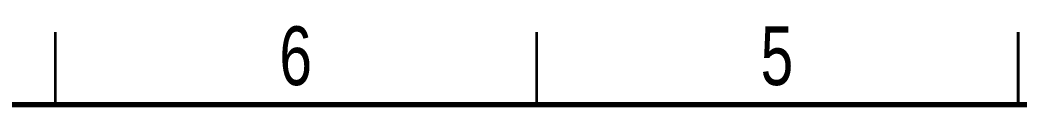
# Model space of a CAD drawing. Header units: millimetres. Extents: x 6878 to 9473, y 4568 to 6402.
# Drawn here: x 7527 to 8176, y 6351 to 6402 of the extents above; entities that cross this region are included whole.
import ezdxf

# ---------------------------------------------------------------- set-up
doc = ezdxf.new("R2010")
doc.units = ezdxf.units.MM
doc.header["$LTSCALE"] = 10
doc.styles.add('SLDTEXTSTYLE0', font='TXT', dxfattribs={"width": 0.75})

msp = doc.modelspace()

# ---------------------------------------------------------------- linework, layer by layer
at = {"color": 7, "linetype": 'Continuous', "lineweight": 35}
for p, q in [((7550.35, 6350.93), (7550.35, 6397.82)), ((7862.99, 6350.93), (7862.99, 6397.82)), ((8175.63, 6397.82), (8175.63, 6350.93)), ((8175.63, 6350.93), (8175.63, 6397.82))]:
    msp.add_line(p, q, dxfattribs=at)
at = {"color": 7, "linetype": 'Continuous', "lineweight": 70}
msp.add_line((6925.07, 6350.93), (9426.2, 6350.93), dxfattribs=at)

# ---------------------------------------------------------------- texts
at = {"color": 7, "linetype": 'Continuous', "lineweight": 0, "char_height": 38.12, "attachment_point": 2, "style": 'SLDTEXTSTYLE0'}
for s, insert in [('6', (7706.29, 6401.66)), ('5', (8018.93, 6401.66))]:
    msp.add_mtext(s, dxfattribs=dict(at, insert=insert))

doc.saveas('drawing.dxf')
